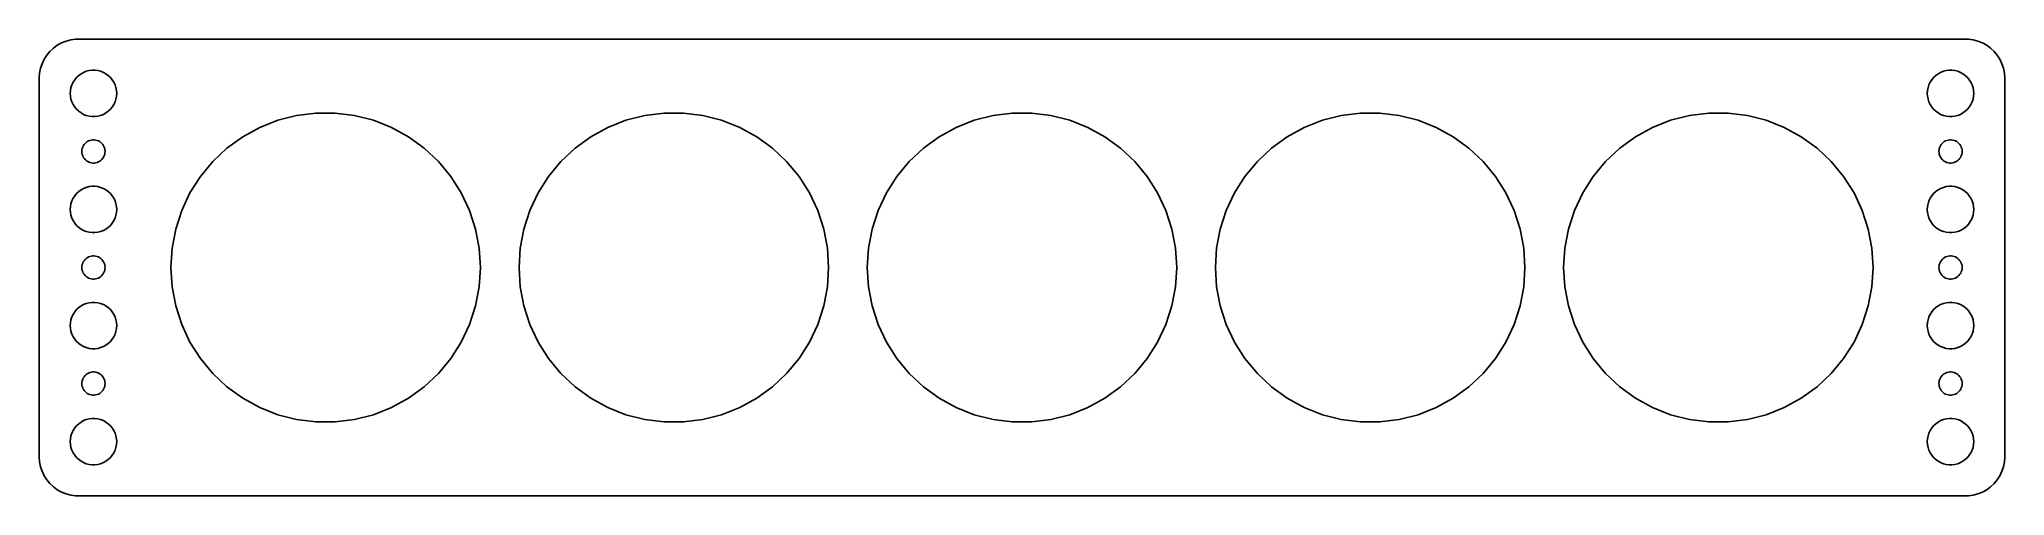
# Model space of a CAD drawing. Header units: metres. Extents: x -127 to 127, y -29 to 29.
import ezdxf

# ---------------------------------------------------------------- set-up
doc = ezdxf.new("R2010")
doc.units = ezdxf.units.M

msp = doc.modelspace()

# ---------------------------------------------------------------- linework, layer by layer
for p, q in [((-125.187, 28.3526), (-125.645, 27.9227)), ((-124.679, 28.7216), (-125.187, 28.3526)), ((-124.129, 29.0241), (-124.679, 28.7216)), ((-123.545, 29.2553), (-124.129, 29.0241)), ((-122.937, 29.4114), (-123.545, 29.2553)), ((-122.314, 29.4901), (-122.937, 29.4114)), ((122.314, 29.4901), (-122.314, 29.4901)), ((122.937, 29.4114), (122.314, 29.4901)), ((123.545, 29.2553), (122.937, 29.4114)), ((124.129, 29.0241), (123.545, 29.2553)), ((124.679, 28.7216), (124.129, 29.0241)), ((125.187, 28.3526), (124.679, 28.7216)), ((125.645, 27.9227), (125.187, 28.3526)), ((-126.843, 25.7434), (-126.961, 25.1267)), ((-126.649, 26.3406), (-126.843, 25.7434)), ((-126.382, 26.9088), (-126.649, 26.3406)), ((-126.045, 27.4389), (-126.382, 26.9088)), ((-125.645, 27.9227), (-126.045, 27.4389)), ((-120.927, 25.3532), (-120.562, 25.4469)), ((-120.562, 25.4469), (-120.188, 25.4941)), ((-120.188, 25.4941), (-119.812, 25.4941)), ((-119.812, 25.4941), (-119.438, 25.4469)), ((-119.438, 25.4469), (-119.073, 25.3532)), ((119.073, 25.3532), (119.438, 25.4469)), ((119.438, 25.4469), (119.812, 25.4941)), ((119.812, 25.4941), (120.188, 25.4941)), ((120.188, 25.4941), (120.562, 25.4469)), ((120.562, 25.4469), (120.927, 25.3532)), ((126.045, 27.4389), (125.645, 27.9227)), ((126.382, 26.9088), (126.045, 27.4389)), ((126.649, 26.3406), (126.382, 26.9088)), ((126.843, 25.7434), (126.649, 26.3406)), ((126.961, 25.1267), (126.843, 25.7434)), ((-126.961, 25.1267), (-127, 24.5)), ((-127, 24.5), (-127, -24.5)), ((-123, 22.5), (-122.976, 22.876)), ((-122.976, 22.876), (-122.906, 23.2461)), ((-122.906, 23.2461), (-122.789, 23.6044)), ((-122.789, 23.6044), (-122.629, 23.9453)), ((-122.629, 23.9453), (-122.427, 24.2634)), ((-122.427, 24.2634), (-122.187, 24.5536)), ((-122.187, 24.5536), (-121.912, 24.8115)), ((-121.912, 24.8115), (-121.607, 25.033)), ((-121.607, 25.033), (-121.277, 25.2145)), ((-121.277, 25.2145), (-120.927, 25.3532)), ((-119.073, 25.3532), (-118.723, 25.2145)), ((-118.723, 25.2145), (-118.393, 25.033)), ((-118.393, 25.033), (-118.088, 24.8115)), ((-118.088, 24.8115), (-117.813, 24.5536)), ((-117.813, 24.5536), (-117.573, 24.2634)), ((-117.573, 24.2634), (-117.371, 23.9453)), ((-117.371, 23.9453), (-117.211, 23.6044)), ((-117.211, 23.6044), (-117.094, 23.2461)), ((-117.094, 23.2461), (-117.024, 22.876)), ((-117.024, 22.876), (-117, 22.5)), ((117, 22.5), (117.024, 22.876)), ((117.024, 22.876), (117.094, 23.2461)), ((117.094, 23.2461), (117.211, 23.6044)), ((117.211, 23.6044), (117.371, 23.9453)), ((117.371, 23.9453), (117.573, 24.2634)), ((117.573, 24.2634), (117.813, 24.5536)), ((117.813, 24.5536), (118.088, 24.8115)), ((118.088, 24.8115), (118.393, 25.033)), ((118.393, 25.033), (118.723, 25.2145)), ((118.723, 25.2145), (119.073, 25.3532)), ((120.927, 25.3532), (121.277, 25.2145)), ((121.277, 25.2145), (121.607, 25.033)), ((121.607, 25.033), (121.912, 24.8115)), ((121.912, 24.8115), (122.187, 24.5536)), ((122.187, 24.5536), (122.427, 24.2634)), ((122.427, 24.2634), (122.629, 23.9453)), ((122.629, 23.9453), (122.789, 23.6044)), ((122.789, 23.6044), (122.906, 23.2461)), ((122.906, 23.2461), (122.976, 22.876)), ((122.976, 22.876), (123, 22.5)), ((127, 24.5), (126.961, 25.1267)), ((127, -24.5), (127, 24.5)), ((-122.976, 22.124), (-123, 22.5)), ((-122.906, 21.7539), (-122.976, 22.124)), ((-122.789, 21.3956), (-122.906, 21.7539)), ((-122.629, 21.0547), (-122.789, 21.3956)), ((-122.427, 20.7366), (-122.629, 21.0547)), ((-122.187, 20.4464), (-122.427, 20.7366)), ((-121.912, 20.1884), (-122.187, 20.4464)), ((-117.813, 20.4464), (-118.088, 20.1884)), ((-117.573, 20.7366), (-117.813, 20.4464)), ((-117.371, 21.0547), (-117.573, 20.7366)), ((-117.211, 21.3956), (-117.371, 21.0547)), ((-117.094, 21.7539), (-117.211, 21.3956)), ((-117.024, 22.124), (-117.094, 21.7539)), ((-117, 22.5), (-117.024, 22.124)), ((117.024, 22.124), (117, 22.5)), ((117.094, 21.7539), (117.024, 22.124)), ((117.211, 21.3956), (117.094, 21.7539)), ((117.371, 21.0547), (117.211, 21.3956)), ((117.573, 20.7366), (117.371, 21.0547)), ((117.813, 20.4464), (117.573, 20.7366)), ((118.088, 20.1884), (117.813, 20.4464)), ((122.187, 20.4464), (121.912, 20.1884)), ((122.427, 20.7366), (122.187, 20.4464)), ((122.629, 21.0547), (122.427, 20.7366)), ((122.789, 21.3956), (122.629, 21.0547)), ((122.906, 21.7539), (122.789, 21.3956)), ((122.976, 22.124), (122.906, 21.7539)), ((123, 22.5), (122.976, 22.124)), ((-121.607, 19.967), (-121.912, 20.1884)), ((-121.277, 19.7855), (-121.607, 19.967)), ((-120.927, 19.6468), (-121.277, 19.7855)), ((-120.562, 19.5531), (-120.927, 19.6468)), ((-120.188, 19.5059), (-120.562, 19.5531)), ((-119.812, 19.5059), (-120.188, 19.5059)), ((-119.438, 19.5531), (-119.812, 19.5059)), ((-119.073, 19.6468), (-119.438, 19.5531)), ((-118.723, 19.7855), (-119.073, 19.6468)), ((-118.393, 19.967), (-118.723, 19.7855)), ((-118.088, 20.1884), (-118.393, 19.967)), ((-100.717, 16.8866), (-98.5156, 18.0965)), ((-98.5156, 18.0965), (-96.1803, 19.0211)), ((-96.1803, 19.0211), (-93.7476, 19.6457)), ((-93.7476, 19.6457), (-91.2558, 19.9605)), ((-91.2558, 19.9605), (-88.7442, 19.9605)), ((-88.7442, 19.9605), (-86.2524, 19.6457)), ((-86.2524, 19.6457), (-83.8197, 19.0211)), ((-83.8197, 19.0211), (-81.4844, 18.0965)), ((-81.4844, 18.0965), (-79.2835, 16.8866)), ((-55.7165, 16.8866), (-53.5156, 18.0965)), ((-53.5156, 18.0965), (-51.1803, 19.0211)), ((-51.1803, 19.0211), (-48.7476, 19.6457)), ((-48.7476, 19.6457), (-46.2558, 19.9605)), ((-46.2558, 19.9605), (-43.7442, 19.9605)), ((-43.7442, 19.9605), (-41.2524, 19.6457)), ((-41.2524, 19.6457), (-38.8197, 19.0211)), ((-38.8197, 19.0211), (-36.4844, 18.0965)), ((-36.4844, 18.0965), (-34.2835, 16.8866)), ((-10.7165, 16.8866), (-8.51558, 18.0965)), ((-8.51558, 18.0965), (-6.18033, 19.0211)), ((-6.18033, 19.0211), (-3.74762, 19.6457)), ((-3.74762, 19.6457), (-1.2558, 19.9605)), ((-1.2558, 19.9605), (1.2558, 19.9605)), ((1.2558, 19.9605), (3.74762, 19.6457)), ((3.74762, 19.6457), (6.18033, 19.0211)), ((6.18033, 19.0211), (8.51558, 18.0965)), ((8.51558, 18.0965), (10.7165, 16.8866)), ((34.2835, 16.8866), (36.4844, 18.0965)), ((36.4844, 18.0965), (38.8197, 19.0211)), ((38.8197, 19.0211), (41.2524, 19.6457)), ((41.2524, 19.6457), (43.7442, 19.9605)), ((43.7442, 19.9605), (46.2558, 19.9605)), ((46.2558, 19.9605), (48.7476, 19.6457)), ((48.7476, 19.6457), (51.1803, 19.0211)), ((51.1803, 19.0211), (53.5156, 18.0965)), ((53.5156, 18.0965), (55.7165, 16.8866)), ((79.2835, 16.8866), (81.4844, 18.0965)), ((81.4844, 18.0965), (83.8197, 19.0211)), ((83.8197, 19.0211), (86.2524, 19.6457)), ((86.2524, 19.6457), (88.7442, 19.9605)), ((88.7442, 19.9605), (91.2558, 19.9605)), ((91.2558, 19.9605), (93.7476, 19.6457)), ((93.7476, 19.6457), (96.1803, 19.0211)), ((96.1803, 19.0211), (98.5156, 18.0965)), ((98.5156, 18.0965), (100.717, 16.8866)), ((118.393, 19.967), (118.088, 20.1884)), ((118.723, 19.7855), (118.393, 19.967)), ((119.073, 19.6468), (118.723, 19.7855)), ((119.438, 19.5531), (119.073, 19.6468)), ((119.812, 19.5059), (119.438, 19.5531)), ((120.188, 19.5059), (119.812, 19.5059)), ((120.562, 19.5531), (120.188, 19.5059)), ((120.927, 19.6468), (120.562, 19.5531)), ((121.277, 19.7855), (120.927, 19.6468)), ((121.607, 19.967), (121.277, 19.7855)), ((121.912, 20.1884), (121.607, 19.967)), ((-121.488, 15.188), (-121.453, 15.373)), ((-121.453, 15.373), (-121.395, 15.5522)), ((-121.395, 15.5522), (-121.314, 15.7226)), ((-121.314, 15.7226), (-121.214, 15.8817)), ((-121.214, 15.8817), (-121.093, 16.0268)), ((-121.093, 16.0268), (-120.956, 16.1558)), ((-120.956, 16.1558), (-120.804, 16.2665)), ((-120.804, 16.2665), (-120.639, 16.3572)), ((-120.639, 16.3572), (-120.464, 16.4266)), ((-120.464, 16.4266), (-120.281, 16.4734)), ((-120.281, 16.4734), (-120.094, 16.497)), ((-120.094, 16.497), (-119.906, 16.497)), ((-119.906, 16.497), (-119.719, 16.4734)), ((-119.719, 16.4734), (-119.536, 16.4266)), ((-119.536, 16.4266), (-119.361, 16.3572)), ((-119.361, 16.3572), (-119.196, 16.2665)), ((-119.196, 16.2665), (-119.044, 16.1558)), ((-119.044, 16.1558), (-118.907, 16.0268)), ((-118.907, 16.0268), (-118.786, 15.8817)), ((-118.786, 15.8817), (-118.686, 15.7226)), ((-118.686, 15.7226), (-118.605, 15.5522)), ((-118.605, 15.5522), (-118.547, 15.373)), ((-118.547, 15.373), (-118.512, 15.188)), ((-104.579, 13.6909), (-102.748, 15.4103)), ((-102.748, 15.4103), (-100.717, 16.8866)), ((-79.2835, 16.8866), (-77.2515, 15.4103)), ((-77.2515, 15.4103), (-75.4206, 13.6909)), ((-59.5794, 13.6909), (-57.7485, 15.4103)), ((-57.7485, 15.4103), (-55.7165, 16.8866)), ((-34.2835, 16.8866), (-32.2515, 15.4103)), ((-32.2515, 15.4103), (-30.4206, 13.6909)), ((-14.5794, 13.6909), (-12.7485, 15.4103)), ((-12.7485, 15.4103), (-10.7165, 16.8866)), ((10.7165, 16.8866), (12.7485, 15.4103)), ((12.7485, 15.4103), (14.5794, 13.6909)), ((30.4206, 13.6909), (32.2515, 15.4103)), ((32.2515, 15.4103), (34.2835, 16.8866)), ((55.7165, 16.8866), (57.7485, 15.4103)), ((57.7485, 15.4103), (59.5794, 13.6909)), ((75.4206, 13.6909), (77.2515, 15.4103)), ((77.2515, 15.4103), (79.2835, 16.8866)), ((100.717, 16.8866), (102.748, 15.4103)), ((102.748, 15.4103), (104.579, 13.6909)), ((118.512, 15.188), (118.547, 15.373)), ((118.547, 15.373), (118.605, 15.5522)), ((118.605, 15.5522), (118.686, 15.7226)), ((118.686, 15.7226), (118.786, 15.8817)), ((118.786, 15.8817), (118.907, 16.0268)), ((118.907, 16.0268), (119.044, 16.1558)), ((119.044, 16.1558), (119.196, 16.2665)), ((119.196, 16.2665), (119.361, 16.3572)), ((119.361, 16.3572), (119.536, 16.4266)), ((119.536, 16.4266), (119.719, 16.4734)), ((119.719, 16.4734), (119.906, 16.497)), ((119.906, 16.497), (120.094, 16.497)), ((120.094, 16.497), (120.281, 16.4734)), ((120.281, 16.4734), (120.464, 16.4266)), ((120.464, 16.4266), (120.639, 16.3572)), ((120.639, 16.3572), (120.804, 16.2665)), ((120.804, 16.2665), (120.956, 16.1558)), ((120.956, 16.1558), (121.093, 16.0268)), ((121.093, 16.0268), (121.214, 15.8817)), ((121.214, 15.8817), (121.314, 15.7226)), ((121.314, 15.7226), (121.395, 15.5522)), ((121.395, 15.5522), (121.453, 15.373)), ((121.453, 15.373), (121.488, 15.188)), ((-121.5, 15), (-121.488, 15.188)), ((-121.488, 14.812), (-121.5, 15)), ((-121.453, 14.627), (-121.488, 14.812)), ((-121.395, 14.4478), (-121.453, 14.627)), ((-121.314, 14.2774), (-121.395, 14.4478)), ((-121.214, 14.1183), (-121.314, 14.2774)), ((-121.093, 13.9732), (-121.214, 14.1183)), ((-120.956, 13.8442), (-121.093, 13.9732)), ((-120.804, 13.7335), (-120.956, 13.8442)), ((-120.639, 13.6427), (-120.804, 13.7335)), ((-120.464, 13.5734), (-120.639, 13.6427)), ((-120.281, 13.5266), (-120.464, 13.5734)), ((-120.094, 13.5029), (-120.281, 13.5266)), ((-119.906, 13.5029), (-120.094, 13.5029)), ((-119.719, 13.5266), (-119.906, 13.5029)), ((-119.536, 13.5734), (-119.719, 13.5266)), ((-119.361, 13.6427), (-119.536, 13.5734)), ((-119.196, 13.7335), (-119.361, 13.6427)), ((-119.044, 13.8442), (-119.196, 13.7335)), ((-118.907, 13.9732), (-119.044, 13.8442)), ((-118.786, 14.1183), (-118.907, 13.9732)), ((-118.686, 14.2774), (-118.786, 14.1183)), ((-118.605, 14.4478), (-118.686, 14.2774)), ((-118.547, 14.627), (-118.605, 14.4478)), ((-118.512, 14.812), (-118.547, 14.627)), ((-118.512, 15.188), (-118.5, 15)), ((-118.5, 15), (-118.512, 14.812)), ((-106.18, 11.7557), (-104.579, 13.6909)), ((-75.4206, 13.6909), (-73.8197, 11.7557)), ((-61.1803, 11.7557), (-59.5794, 13.6909)), ((-30.4206, 13.6909), (-28.8197, 11.7557)), ((-16.1803, 11.7557), (-14.5794, 13.6909)), ((14.5794, 13.6909), (16.1803, 11.7557)), ((28.8197, 11.7557), (30.4206, 13.6909)), ((59.5794, 13.6909), (61.1803, 11.7557)), ((73.8197, 11.7557), (75.4206, 13.6909)), ((104.579, 13.6909), (106.18, 11.7557)), ((118.5, 15), (118.512, 15.188)), ((118.512, 14.812), (118.5, 15)), ((118.547, 14.627), (118.512, 14.812)), ((118.605, 14.4478), (118.547, 14.627)), ((118.686, 14.2774), (118.605, 14.4478)), ((118.786, 14.1183), (118.686, 14.2774)), ((118.907, 13.9732), (118.786, 14.1183)), ((119.044, 13.8442), (118.907, 13.9732)), ((119.196, 13.7335), (119.044, 13.8442)), ((119.361, 13.6427), (119.196, 13.7335)), ((119.536, 13.5734), (119.361, 13.6427)), ((119.719, 13.5266), (119.536, 13.5734)), ((119.906, 13.5029), (119.719, 13.5266)), ((120.094, 13.5029), (119.906, 13.5029)), ((120.281, 13.5266), (120.094, 13.5029)), ((120.464, 13.5734), (120.281, 13.5266)), ((120.639, 13.6427), (120.464, 13.5734)), ((120.804, 13.7335), (120.639, 13.6427)), ((120.956, 13.8442), (120.804, 13.7335)), ((121.093, 13.9732), (120.956, 13.8442)), ((121.214, 14.1183), (121.093, 13.9732)), ((121.314, 14.2774), (121.214, 14.1183)), ((121.395, 14.4478), (121.314, 14.2774)), ((121.453, 14.627), (121.395, 14.4478)), ((121.488, 14.812), (121.453, 14.627)), ((121.488, 15.188), (121.5, 15)), ((121.5, 15), (121.488, 14.812)), ((-121.607, 10.033), (-121.277, 10.2145)), ((-121.277, 10.2145), (-120.927, 10.3532)), ((-120.927, 10.3532), (-120.562, 10.4469)), ((-120.562, 10.4469), (-120.188, 10.4941)), ((-120.188, 10.4941), (-119.812, 10.4941)), ((-119.812, 10.4941), (-119.438, 10.4469)), ((-119.438, 10.4469), (-119.073, 10.3532)), ((-119.073, 10.3532), (-118.723, 10.2145)), ((-118.723, 10.2145), (-118.393, 10.033)), ((-107.526, 9.63507), (-106.18, 11.7557)), ((-73.8197, 11.7557), (-72.4739, 9.63507)), ((-62.5261, 9.63507), (-61.1803, 11.7557)), ((-28.8197, 11.7557), (-27.4739, 9.63507)), ((-17.5261, 9.63507), (-16.1803, 11.7557)), ((16.1803, 11.7557), (17.5261, 9.63507)), ((27.4739, 9.63507), (28.8197, 11.7557)), ((61.1803, 11.7557), (62.5261, 9.63507)), ((72.4739, 9.63507), (73.8197, 11.7557)), ((106.18, 11.7557), (107.526, 9.63507)), ((118.393, 10.033), (118.723, 10.2145)), ((118.723, 10.2145), (119.073, 10.3532)), ((119.073, 10.3532), (119.438, 10.4469)), ((119.438, 10.4469), (119.812, 10.4941)), ((119.812, 10.4941), (120.188, 10.4941)), ((120.188, 10.4941), (120.562, 10.4469)), ((120.562, 10.4469), (120.927, 10.3532)), ((120.927, 10.3532), (121.277, 10.2145)), ((121.277, 10.2145), (121.607, 10.033)), ((-123, 7.5), (-122.976, 7.87599)), ((-122.976, 7.87599), (-122.906, 8.24606)), ((-122.906, 8.24606), (-122.789, 8.60437)), ((-122.789, 8.60437), (-122.629, 8.94525)), ((-122.629, 8.94525), (-122.427, 9.26335)), ((-122.427, 9.26335), (-122.187, 9.55363)), ((-122.187, 9.55363), (-121.912, 9.81154)), ((-121.912, 9.81154), (-121.607, 10.033)), ((-118.393, 10.033), (-118.088, 9.81154)), ((-118.088, 9.81154), (-117.813, 9.55363)), ((-117.813, 9.55363), (-117.573, 9.26335)), ((-117.573, 9.26335), (-117.371, 8.94525)), ((-117.371, 8.94525), (-117.211, 8.60437)), ((-117.211, 8.60437), (-117.094, 8.24606)), ((-117.094, 8.24606), (-117.024, 7.87599)), ((-117.024, 7.87599), (-117, 7.5)), ((-108.596, 7.36249), (-107.526, 9.63507)), ((-72.4739, 9.63507), (-71.4045, 7.36249)), ((-63.5955, 7.36249), (-62.5261, 9.63507)), ((-27.4739, 9.63507), (-26.4045, 7.36249)), ((-18.5955, 7.36249), (-17.5261, 9.63507)), ((17.5261, 9.63507), (18.5955, 7.36249)), ((26.4045, 7.36249), (27.4739, 9.63507)), ((62.5261, 9.63507), (63.5955, 7.36249)), ((71.4045, 7.36249), (72.4739, 9.63507)), ((107.526, 9.63507), (108.596, 7.36249)), ((117, 7.5), (117.024, 7.87599)), ((117.024, 7.87599), (117.094, 8.24606)), ((117.094, 8.24606), (117.211, 8.60437)), ((117.211, 8.60437), (117.371, 8.94525)), ((117.371, 8.94525), (117.573, 9.26335)), ((117.573, 9.26335), (117.813, 9.55363)), ((117.813, 9.55363), (118.088, 9.81154)), ((118.088, 9.81154), (118.393, 10.033)), ((121.607, 10.033), (121.912, 9.81154)), ((121.912, 9.81154), (122.187, 9.55363)), ((122.187, 9.55363), (122.427, 9.26335)), ((122.427, 9.26335), (122.629, 8.94525)), ((122.629, 8.94525), (122.789, 8.60437)), ((122.789, 8.60437), (122.906, 8.24606)), ((122.906, 8.24606), (122.976, 7.87599)), ((122.976, 7.87599), (123, 7.5)), ((-122.976, 7.12399), (-123, 7.5)), ((-122.906, 6.75392), (-122.976, 7.12399)), ((-122.789, 6.39561), (-122.906, 6.75392)), ((-122.629, 6.05473), (-122.789, 6.39561)), ((-122.427, 5.73663), (-122.629, 6.05473)), ((-122.187, 5.44635), (-122.427, 5.73663)), ((-121.912, 5.18845), (-122.187, 5.44635)), ((-121.607, 4.96701), (-121.912, 5.18845)), ((-118.088, 5.18845), (-118.393, 4.96701)), ((-117.813, 5.44635), (-118.088, 5.18845)), ((-117.573, 5.73663), (-117.813, 5.44635)), ((-117.371, 6.05473), (-117.573, 5.73663)), ((-117.211, 6.39561), (-117.371, 6.05473)), ((-117.094, 6.75392), (-117.211, 6.39561)), ((-117.024, 7.12399), (-117.094, 6.75392)), ((-117, 7.5), (-117.024, 7.12399)), ((-109.372, 4.97379), (-108.596, 7.36249)), ((-71.4045, 7.36249), (-70.6283, 4.97379)), ((-64.3717, 4.97379), (-63.5955, 7.36249)), ((-26.4045, 7.36249), (-25.6283, 4.97379)), ((-19.3717, 4.97379), (-18.5955, 7.36249)), ((18.5955, 7.36249), (19.3717, 4.97379)), ((25.6283, 4.97379), (26.4045, 7.36249)), ((63.5955, 7.36249), (64.3717, 4.97379)), ((70.6283, 4.97379), (71.4045, 7.36249)), ((108.596, 7.36249), (109.372, 4.97379)), ((117.024, 7.12399), (117, 7.5)), ((117.094, 6.75392), (117.024, 7.12399)), ((117.211, 6.39561), (117.094, 6.75392)), ((117.371, 6.05473), (117.211, 6.39561)), ((117.573, 5.73663), (117.371, 6.05473)), ((117.813, 5.44635), (117.573, 5.73663)), ((118.088, 5.18845), (117.813, 5.44635)), ((118.393, 4.96701), (118.088, 5.18845)), ((121.912, 5.18845), (121.607, 4.96701)), ((122.187, 5.44635), (121.912, 5.18845)), ((122.427, 5.73663), (122.187, 5.44635)), ((122.629, 6.05473), (122.427, 5.73663)), ((122.789, 6.39561), (122.629, 6.05473)), ((122.906, 6.75392), (122.789, 6.39561)), ((122.976, 7.12399), (122.906, 6.75392)), ((123, 7.5), (122.976, 7.12399)), ((-121.277, 4.78551), (-121.607, 4.96701)), ((-120.927, 4.64682), (-121.277, 4.78551)), ((-120.562, 4.55313), (-120.927, 4.64682)), ((-120.188, 4.50591), (-120.562, 4.55313)), ((-119.812, 4.50591), (-120.188, 4.50591)), ((-119.438, 4.55313), (-119.812, 4.50591)), ((-119.073, 4.64682), (-119.438, 4.55313)), ((-118.723, 4.78551), (-119.073, 4.64682)), ((-118.393, 4.96701), (-118.723, 4.78551)), ((-109.842, 2.50665), (-109.372, 4.97379)), ((-70.6283, 4.97379), (-70.1577, 2.50665)), ((-64.8423, 2.50665), (-64.3717, 4.97379)), ((-25.6283, 4.97379), (-25.1577, 2.50665)), ((-19.8423, 2.50665), (-19.3717, 4.97379)), ((19.3717, 4.97379), (19.8423, 2.50665)), ((25.1577, 2.50665), (25.6283, 4.97379)), ((64.3717, 4.97379), (64.8423, 2.50665)), ((70.1577, 2.50665), (70.6283, 4.97379)), ((109.372, 4.97379), (109.842, 2.50665)), ((118.723, 4.78551), (118.393, 4.96701)), ((119.073, 4.64682), (118.723, 4.78551)), ((119.438, 4.55313), (119.073, 4.64682)), ((119.812, 4.50591), (119.438, 4.55313)), ((120.188, 4.50591), (119.812, 4.50591)), ((120.562, 4.55313), (120.188, 4.50591)), ((120.927, 4.64682), (120.562, 4.55313)), ((121.277, 4.78551), (120.927, 4.64682)), ((121.607, 4.96701), (121.277, 4.78551)), ((-121.5, 0), (-121.488, 0.18799)), ((-121.488, -0.18799), (-121.5, 0)), ((-121.488, 0.18799), (-121.453, 0.37303)), ((-121.453, 0.37303), (-121.395, 0.55219)), ((-121.395, 0.55219), (-121.314, 0.72263)), ((-121.314, 0.72263), (-121.214, 0.88167)), ((-121.214, 0.88167), (-121.093, 1.02681)), ((-121.093, 1.02681), (-120.956, 1.15576)), ((-120.956, 1.15576), (-120.804, 1.26648)), ((-120.804, 1.26648), (-120.639, 1.35724)), ((-120.639, 1.35724), (-120.464, 1.42657)), ((-120.464, 1.42657), (-120.281, 1.47342)), ((-120.281, 1.47342), (-120.094, 1.49704)), ((-120.094, 1.49704), (-119.906, 1.49704)), ((-119.906, 1.49704), (-119.719, 1.47342)), ((-119.719, 1.47342), (-119.536, 1.42657)), ((-119.536, 1.42657), (-119.361, 1.35724)), ((-119.361, 1.35724), (-119.196, 1.26648)), ((-119.196, 1.26648), (-119.044, 1.15576)), ((-119.044, 1.15576), (-118.907, 1.02681)), ((-118.907, 1.02681), (-118.786, 0.88167)), ((-118.786, 0.88167), (-118.686, 0.72263)), ((-118.686, 0.72263), (-118.605, 0.55219)), ((-118.605, 0.55219), (-118.547, 0.37303)), ((-118.547, 0.37303), (-118.512, 0.18799)), ((-118.512, 0.18799), (-118.5, 0)), ((-118.5, 0), (-118.512, -0.18799)), ((-110, 0), (-109.842, 2.50665)), ((-109.842, -2.50665), (-110, 0)), ((-70.1577, 2.50665), (-70, 0)), ((-70, 0), (-70.1577, -2.50665)), ((-65, 0), (-64.8423, 2.50665)), ((-64.8423, -2.50665), (-65, 0)), ((-25.1577, 2.50665), (-25, 0)), ((-25, 0), (-25.1577, -2.50665)), ((-20, 0), (-19.8423, 2.50665)), ((-19.8423, -2.50665), (-20, 0)), ((19.8423, 2.50665), (20, 0)), ((20, 0), (19.8423, -2.50665)), ((25, 0), (25.1577, 2.50665)), ((25.1577, -2.50665), (25, 0)), ((64.8423, 2.50665), (65, 0)), ((65, 0), (64.8423, -2.50665)), ((70, 0), (70.1577, 2.50665)), ((70.1577, -2.50665), (70, 0)), ((109.842, 2.50665), (110, 0)), ((110, 0), (109.842, -2.50665)), ((118.5, 0), (118.512, 0.18799)), ((118.512, -0.18799), (118.5, 0)), ((118.512, 0.18799), (118.547, 0.37303)), ((118.547, 0.37303), (118.605, 0.55219)), ((118.605, 0.55219), (118.686, 0.72263)), ((118.686, 0.72263), (118.786, 0.88167)), ((118.786, 0.88167), (118.907, 1.02681)), ((118.907, 1.02681), (119.044, 1.15576)), ((119.044, 1.15576), (119.196, 1.26648)), ((119.196, 1.26648), (119.361, 1.35724)), ((119.361, 1.35724), (119.536, 1.42657)), ((119.536, 1.42657), (119.719, 1.47342)), ((119.719, 1.47342), (119.906, 1.49704)), ((119.906, 1.49704), (120.094, 1.49704)), ((120.094, 1.49704), (120.281, 1.47342)), ((120.281, 1.47342), (120.464, 1.42657)), ((120.464, 1.42657), (120.639, 1.35724)), ((120.639, 1.35724), (120.804, 1.26648)), ((120.804, 1.26648), (120.956, 1.15576)), ((120.956, 1.15576), (121.093, 1.02681)), ((121.093, 1.02681), (121.214, 0.88167)), ((121.214, 0.88167), (121.314, 0.72263)), ((121.314, 0.72263), (121.395, 0.55219)), ((121.395, 0.55219), (121.453, 0.37303)), ((121.453, 0.37303), (121.488, 0.18799)), ((121.488, 0.18799), (121.5, 0)), ((121.5, 0), (121.488, -0.18799)), ((-121.453, -0.37303), (-121.488, -0.18799)), ((-121.395, -0.55219), (-121.453, -0.37303)), ((-121.314, -0.72263), (-121.395, -0.55219)), ((-121.214, -0.88167), (-121.314, -0.72263)), ((-121.093, -1.02681), (-121.214, -0.88167)), ((-120.956, -1.15576), (-121.093, -1.02681)), ((-120.804, -1.26648), (-120.956, -1.15576)), ((-120.639, -1.35724), (-120.804, -1.26648)), ((-120.464, -1.42657), (-120.639, -1.35724)), ((-120.281, -1.47342), (-120.464, -1.42657)), ((-120.094, -1.49704), (-120.281, -1.47342)), ((-119.906, -1.49704), (-120.094, -1.49704)), ((-119.719, -1.47342), (-119.906, -1.49704)), ((-119.536, -1.42657), (-119.719, -1.47342)), ((-119.361, -1.35724), (-119.536, -1.42657)), ((-119.196, -1.26648), (-119.361, -1.35724)), ((-119.044, -1.15576), (-119.196, -1.26648)), ((-118.907, -1.02681), (-119.044, -1.15576)), ((-118.786, -0.88167), (-118.907, -1.02681)), ((-118.686, -0.72263), (-118.786, -0.88167)), ((-118.605, -0.55219), (-118.686, -0.72263)), ((-118.547, -0.37303), (-118.605, -0.55219)), ((-118.512, -0.18799), (-118.547, -0.37303)), ((-109.372, -4.97379), (-109.842, -2.50665)), ((-70.1577, -2.50665), (-70.6283, -4.97379)), ((-64.3717, -4.97379), (-64.8423, -2.50665)), ((-25.1577, -2.50665), (-25.6283, -4.97379)), ((-19.3717, -4.97379), (-19.8423, -2.50665)), ((19.8423, -2.50665), (19.3717, -4.97379)), ((25.6283, -4.97379), (25.1577, -2.50665)), ((64.8423, -2.50665), (64.3717, -4.97379)), ((70.6283, -4.97379), (70.1577, -2.50665)), ((109.842, -2.50665), (109.372, -4.97379)), ((118.547, -0.37303), (118.512, -0.18799)), ((118.605, -0.55219), (118.547, -0.37303)), ((118.686, -0.72263), (118.605, -0.55219)), ((118.786, -0.88167), (118.686, -0.72263)), ((118.907, -1.02681), (118.786, -0.88167)), ((119.044, -1.15576), (118.907, -1.02681)), ((119.196, -1.26648), (119.044, -1.15576)), ((119.361, -1.35724), (119.196, -1.26648)), ((119.536, -1.42657), (119.361, -1.35724)), ((119.719, -1.47342), (119.536, -1.42657)), ((119.906, -1.49704), (119.719, -1.47342)), ((120.094, -1.49704), (119.906, -1.49704)), ((120.281, -1.47342), (120.094, -1.49704)), ((120.464, -1.42657), (120.281, -1.47342)), ((120.639, -1.35724), (120.464, -1.42657)), ((120.804, -1.26648), (120.639, -1.35724)), ((120.956, -1.15576), (120.804, -1.26648)), ((121.093, -1.02681), (120.956, -1.15576)), ((121.214, -0.88167), (121.093, -1.02681)), ((121.314, -0.72263), (121.214, -0.88167)), ((121.395, -0.55219), (121.314, -0.72263)), ((121.453, -0.37303), (121.395, -0.55219)), ((121.488, -0.18799), (121.453, -0.37303)), ((-121.912, -5.18845), (-121.607, -4.96701)), ((-121.607, -4.96701), (-121.277, -4.78551)), ((-121.277, -4.78551), (-120.927, -4.64682)), ((-120.927, -4.64682), (-120.562, -4.55313)), ((-120.562, -4.55313), (-120.188, -4.50591)), ((-120.188, -4.50591), (-119.812, -4.50591)), ((-119.812, -4.50591), (-119.438, -4.55313)), ((-119.438, -4.55313), (-119.073, -4.64682)), ((-119.073, -4.64682), (-118.723, -4.78551)), ((-118.723, -4.78551), (-118.393, -4.96701)), ((-118.393, -4.96701), (-118.088, -5.18845)), ((-108.596, -7.36249), (-109.372, -4.97379)), ((-70.6283, -4.97379), (-71.4045, -7.36249)), ((-63.5955, -7.36249), (-64.3717, -4.97379)), ((-25.6283, -4.97379), (-26.4045, -7.36249)), ((-18.5955, -7.36249), (-19.3717, -4.97379)), ((19.3717, -4.97379), (18.5955, -7.36249)), ((26.4045, -7.36249), (25.6283, -4.97379)), ((64.3717, -4.97379), (63.5955, -7.36249)), ((71.4045, -7.36249), (70.6283, -4.97379)), ((109.372, -4.97379), (108.596, -7.36249)), ((118.088, -5.18845), (118.393, -4.96701)), ((118.393, -4.96701), (118.723, -4.78551)), ((118.723, -4.78551), (119.073, -4.64682)), ((119.073, -4.64682), (119.438, -4.55313)), ((119.438, -4.55313), (119.812, -4.50591)), ((119.812, -4.50591), (120.188, -4.50591)), ((120.188, -4.50591), (120.562, -4.55313)), ((120.562, -4.55313), (120.927, -4.64682)), ((120.927, -4.64682), (121.277, -4.78551)), ((121.277, -4.78551), (121.607, -4.96701)), ((121.607, -4.96701), (121.912, -5.18845)), ((-123, -7.5), (-122.976, -7.12399)), ((-122.976, -7.87599), (-123, -7.5)), ((-122.976, -7.12399), (-122.906, -6.75392)), ((-122.906, -6.75392), (-122.789, -6.39561)), ((-122.789, -6.39561), (-122.629, -6.05473)), ((-122.629, -6.05473), (-122.427, -5.73663)), ((-122.427, -5.73663), (-122.187, -5.44635)), ((-122.187, -5.44635), (-121.912, -5.18845)), ((-118.088, -5.18845), (-117.813, -5.44635)), ((-117.813, -5.44635), (-117.573, -5.73663)), ((-117.573, -5.73663), (-117.371, -6.05473)), ((-117.371, -6.05473), (-117.211, -6.39561)), ((-117.211, -6.39561), (-117.094, -6.75392)), ((-117.094, -6.75392), (-117.024, -7.12399)), ((-117.024, -7.12399), (-117, -7.5)), ((-117, -7.5), (-117.024, -7.87599)), ((-107.526, -9.63507), (-108.596, -7.36249)), ((-71.4045, -7.36249), (-72.4739, -9.63507)), ((-62.5261, -9.63507), (-63.5955, -7.36249)), ((-26.4045, -7.36249), (-27.4739, -9.63507)), ((-17.5261, -9.63507), (-18.5955, -7.36249)), ((18.5955, -7.36249), (17.5261, -9.63507)), ((27.4739, -9.63507), (26.4045, -7.36249)), ((63.5955, -7.36249), (62.5261, -9.63507)), ((72.4739, -9.63507), (71.4045, -7.36249)), ((108.596, -7.36249), (107.526, -9.63507)), ((117, -7.5), (117.024, -7.12399)), ((117.024, -7.87599), (117, -7.5)), ((117.024, -7.12399), (117.094, -6.75392)), ((117.094, -6.75392), (117.211, -6.39561)), ((117.211, -6.39561), (117.371, -6.05473)), ((117.371, -6.05473), (117.573, -5.73663)), ((117.573, -5.73663), (117.813, -5.44635)), ((117.813, -5.44635), (118.088, -5.18845)), ((121.912, -5.18845), (122.187, -5.44635)), ((122.187, -5.44635), (122.427, -5.73663)), ((122.427, -5.73663), (122.629, -6.05473)), ((122.629, -6.05473), (122.789, -6.39561)), ((122.789, -6.39561), (122.906, -6.75392)), ((122.906, -6.75392), (122.976, -7.12399)), ((122.976, -7.12399), (123, -7.5)), ((123, -7.5), (122.976, -7.87599)), ((-122.906, -8.24606), (-122.976, -7.87599)), ((-122.789, -8.60437), (-122.906, -8.24606)), ((-122.629, -8.94525), (-122.789, -8.60437)), ((-122.427, -9.26335), (-122.629, -8.94525)), ((-122.187, -9.55363), (-122.427, -9.26335)), ((-121.912, -9.81154), (-122.187, -9.55363)), ((-121.607, -10.033), (-121.912, -9.81154)), ((-121.277, -10.2145), (-121.607, -10.033)), ((-118.393, -10.033), (-118.723, -10.2145)), ((-118.088, -9.81154), (-118.393, -10.033)), ((-117.813, -9.55363), (-118.088, -9.81154)), ((-117.573, -9.26335), (-117.813, -9.55363)), ((-117.371, -8.94525), (-117.573, -9.26335)), ((-117.211, -8.60437), (-117.371, -8.94525)), ((-117.094, -8.24606), (-117.211, -8.60437)), ((-117.024, -7.87599), (-117.094, -8.24606)), ((-106.18, -11.7557), (-107.526, -9.63507)), ((-72.4739, -9.63507), (-73.8197, -11.7557)), ((-61.1803, -11.7557), (-62.5261, -9.63507)), ((-27.4739, -9.63507), (-28.8197, -11.7557)), ((-16.1803, -11.7557), (-17.5261, -9.63507)), ((17.5261, -9.63507), (16.1803, -11.7557)), ((28.8197, -11.7557), (27.4739, -9.63507)), ((62.5261, -9.63507), (61.1803, -11.7557)), ((73.8197, -11.7557), (72.4739, -9.63507)), ((107.526, -9.63507), (106.18, -11.7557)), ((117.094, -8.24606), (117.024, -7.87599)), ((117.211, -8.60437), (117.094, -8.24606)), ((117.371, -8.94525), (117.211, -8.60437)), ((117.573, -9.26335), (117.371, -8.94525)), ((117.813, -9.55363), (117.573, -9.26335)), ((118.088, -9.81154), (117.813, -9.55363)), ((118.393, -10.033), (118.088, -9.81154)), ((118.723, -10.2145), (118.393, -10.033)), ((121.607, -10.033), (121.277, -10.2145)), ((121.912, -9.81154), (121.607, -10.033)), ((122.187, -9.55363), (121.912, -9.81154)), ((122.427, -9.26335), (122.187, -9.55363)), ((122.629, -8.94525), (122.427, -9.26335)), ((122.789, -8.60437), (122.629, -8.94525)), ((122.906, -8.24606), (122.789, -8.60437)), ((122.976, -7.87599), (122.906, -8.24606)), ((-120.927, -10.3532), (-121.277, -10.2145)), ((-120.562, -10.4469), (-120.927, -10.3532)), ((-120.188, -10.4941), (-120.562, -10.4469)), ((-119.812, -10.4941), (-120.188, -10.4941)), ((-119.438, -10.4469), (-119.812, -10.4941)), ((-119.073, -10.3532), (-119.438, -10.4469)), ((-118.723, -10.2145), (-119.073, -10.3532)), ((-104.579, -13.6909), (-106.18, -11.7557)), ((-73.8197, -11.7557), (-75.4206, -13.6909)), ((-59.5794, -13.6909), (-61.1803, -11.7557)), ((-28.8197, -11.7557), (-30.4206, -13.6909)), ((-14.5794, -13.6909), (-16.1803, -11.7557)), ((16.1803, -11.7557), (14.5794, -13.6909)), ((30.4206, -13.6909), (28.8197, -11.7557)), ((61.1803, -11.7557), (59.5794, -13.6909)), ((75.4206, -13.6909), (73.8197, -11.7557)), ((106.18, -11.7557), (104.579, -13.6909)), ((119.073, -10.3532), (118.723, -10.2145)), ((119.438, -10.4469), (119.073, -10.3532)), ((119.812, -10.4941), (119.438, -10.4469)), ((120.188, -10.4941), (119.812, -10.4941)), ((120.562, -10.4469), (120.188, -10.4941)), ((120.927, -10.3532), (120.562, -10.4469)), ((121.277, -10.2145), (120.927, -10.3532)), ((-121.5, -15), (-121.488, -14.812)), ((-121.488, -15.188), (-121.5, -15)), ((-121.488, -14.812), (-121.453, -14.627)), ((-121.453, -15.373), (-121.488, -15.188)), ((-121.453, -14.627), (-121.395, -14.4478)), ((-121.395, -14.4478), (-121.314, -14.2774)), ((-121.314, -14.2774), (-121.214, -14.1183)), ((-121.214, -14.1183), (-121.093, -13.9732)), ((-121.093, -13.9732), (-120.956, -13.8442)), ((-120.956, -13.8442), (-120.804, -13.7335)), ((-120.804, -13.7335), (-120.639, -13.6427)), ((-120.639, -13.6427), (-120.464, -13.5734)), ((-120.464, -13.5734), (-120.281, -13.5266)), ((-120.281, -13.5266), (-120.094, -13.5029)), ((-120.094, -13.5029), (-119.906, -13.5029)), ((-119.906, -13.5029), (-119.719, -13.5266)), ((-119.719, -13.5266), (-119.536, -13.5734)), ((-119.536, -13.5734), (-119.361, -13.6427)), ((-119.361, -13.6427), (-119.196, -13.7335)), ((-119.196, -13.7335), (-119.044, -13.8442)), ((-119.044, -13.8442), (-118.907, -13.9732)), ((-118.907, -13.9732), (-118.786, -14.1183)), ((-118.786, -14.1183), (-118.686, -14.2774)), ((-118.686, -14.2774), (-118.605, -14.4478)), ((-118.605, -14.4478), (-118.547, -14.627)), ((-118.547, -14.627), (-118.512, -14.812)), ((-118.512, -15.188), (-118.547, -15.373)), ((-118.512, -14.812), (-118.5, -15)), ((-118.5, -15), (-118.512, -15.188)), ((-102.748, -15.4103), (-104.579, -13.6909)), ((-75.4206, -13.6909), (-77.2515, -15.4103)), ((-57.7485, -15.4103), (-59.5794, -13.6909)), ((-30.4206, -13.6909), (-32.2515, -15.4103)), ((-12.7485, -15.4103), (-14.5794, -13.6909)), ((14.5794, -13.6909), (12.7485, -15.4103)), ((32.2515, -15.4103), (30.4206, -13.6909)), ((59.5794, -13.6909), (57.7485, -15.4103)), ((77.2515, -15.4103), (75.4206, -13.6909)), ((104.579, -13.6909), (102.748, -15.4103)), ((118.5, -15), (118.512, -14.812)), ((118.512, -15.188), (118.5, -15)), ((118.512, -14.812), (118.547, -14.627)), ((118.547, -15.373), (118.512, -15.188)), ((118.547, -14.627), (118.605, -14.4478)), ((118.605, -14.4478), (118.686, -14.2774)), ((118.686, -14.2774), (118.786, -14.1183)), ((118.786, -14.1183), (118.907, -13.9732)), ((118.907, -13.9732), (119.044, -13.8442)), ((119.044, -13.8442), (119.196, -13.7335)), ((119.196, -13.7335), (119.361, -13.6427)), ((119.361, -13.6427), (119.536, -13.5734)), ((119.536, -13.5734), (119.719, -13.5266)), ((119.719, -13.5266), (119.906, -13.5029)), ((119.906, -13.5029), (120.094, -13.5029)), ((120.094, -13.5029), (120.281, -13.5266)), ((120.281, -13.5266), (120.464, -13.5734)), ((120.464, -13.5734), (120.639, -13.6427)), ((120.639, -13.6427), (120.804, -13.7335)), ((120.804, -13.7335), (120.956, -13.8442)), ((120.956, -13.8442), (121.093, -13.9732)), ((121.093, -13.9732), (121.214, -14.1183)), ((121.214, -14.1183), (121.314, -14.2774)), ((121.314, -14.2774), (121.395, -14.4478)), ((121.395, -14.4478), (121.453, -14.627)), ((121.453, -14.627), (121.488, -14.812)), ((121.488, -15.188), (121.453, -15.373)), ((121.488, -14.812), (121.5, -15)), ((121.5, -15), (121.488, -15.188)), ((-121.395, -15.5522), (-121.453, -15.373)), ((-121.314, -15.7226), (-121.395, -15.5522)), ((-121.214, -15.8817), (-121.314, -15.7226)), ((-121.093, -16.0268), (-121.214, -15.8817)), ((-120.956, -16.1558), (-121.093, -16.0268)), ((-120.804, -16.2665), (-120.956, -16.1558)), ((-120.639, -16.3572), (-120.804, -16.2665)), ((-120.464, -16.4266), (-120.639, -16.3572)), ((-120.281, -16.4734), (-120.464, -16.4266)), ((-120.094, -16.497), (-120.281, -16.4734)), ((-119.906, -16.497), (-120.094, -16.497)), ((-119.719, -16.4734), (-119.906, -16.497)), ((-119.536, -16.4266), (-119.719, -16.4734)), ((-119.361, -16.3572), (-119.536, -16.4266)), ((-119.196, -16.2665), (-119.361, -16.3572)), ((-119.044, -16.1558), (-119.196, -16.2665)), ((-118.907, -16.0268), (-119.044, -16.1558)), ((-118.786, -15.8817), (-118.907, -16.0268)), ((-118.686, -15.7226), (-118.786, -15.8817)), ((-118.605, -15.5522), (-118.686, -15.7226)), ((-118.547, -15.373), (-118.605, -15.5522)), ((-100.717, -16.8866), (-102.748, -15.4103)), ((-98.5156, -18.0965), (-100.717, -16.8866)), ((-79.2835, -16.8866), (-81.4844, -18.0965)), ((-77.2515, -15.4103), (-79.2835, -16.8866)), ((-55.7165, -16.8866), (-57.7485, -15.4103)), ((-53.5156, -18.0965), (-55.7165, -16.8866)), ((-34.2835, -16.8866), (-36.4844, -18.0965)), ((-32.2515, -15.4103), (-34.2835, -16.8866)), ((-10.7165, -16.8866), (-12.7485, -15.4103)), ((-8.51558, -18.0965), (-10.7165, -16.8866)), ((10.7165, -16.8866), (8.51558, -18.0965)), ((12.7485, -15.4103), (10.7165, -16.8866)), ((34.2835, -16.8866), (32.2515, -15.4103)), ((36.4844, -18.0965), (34.2835, -16.8866)), ((55.7165, -16.8866), (53.5156, -18.0965)), ((57.7485, -15.4103), (55.7165, -16.8866)), ((79.2835, -16.8866), (77.2515, -15.4103)), ((81.4844, -18.0965), (79.2835, -16.8866)), ((100.717, -16.8866), (98.5156, -18.0965)), ((102.748, -15.4103), (100.717, -16.8866)), ((118.605, -15.5522), (118.547, -15.373)), ((118.686, -15.7226), (118.605, -15.5522)), ((118.786, -15.8817), (118.686, -15.7226)), ((118.907, -16.0268), (118.786, -15.8817)), ((119.044, -16.1558), (118.907, -16.0268)), ((119.196, -16.2665), (119.044, -16.1558)), ((119.361, -16.3572), (119.196, -16.2665)), ((119.536, -16.4266), (119.361, -16.3572)), ((119.719, -16.4734), (119.536, -16.4266)), ((119.906, -16.497), (119.719, -16.4734)), ((120.094, -16.497), (119.906, -16.497)), ((120.281, -16.4734), (120.094, -16.497)), ((120.464, -16.4266), (120.281, -16.4734)), ((120.639, -16.3572), (120.464, -16.4266)), ((120.804, -16.2665), (120.639, -16.3572)), ((120.956, -16.1558), (120.804, -16.2665)), ((121.093, -16.0268), (120.956, -16.1558)), ((121.214, -15.8817), (121.093, -16.0268)), ((121.314, -15.7226), (121.214, -15.8817)), ((121.395, -15.5522), (121.314, -15.7226)), ((121.453, -15.373), (121.395, -15.5522)), ((-122.187, -20.4464), (-121.912, -20.1884)), ((-121.912, -20.1884), (-121.607, -19.967)), ((-121.607, -19.967), (-121.277, -19.7855)), ((-121.277, -19.7855), (-120.927, -19.6468)), ((-120.927, -19.6468), (-120.562, -19.5531)), ((-120.562, -19.5531), (-120.188, -19.5059)), ((-120.188, -19.5059), (-119.812, -19.5059)), ((-119.812, -19.5059), (-119.438, -19.5531)), ((-119.438, -19.5531), (-119.073, -19.6468)), ((-119.073, -19.6468), (-118.723, -19.7855)), ((-118.723, -19.7855), (-118.393, -19.967)), ((-118.393, -19.967), (-118.088, -20.1884)), ((-118.088, -20.1884), (-117.813, -20.4464)), ((-96.1803, -19.0211), (-98.5156, -18.0965)), ((-93.7476, -19.6457), (-96.1803, -19.0211)), ((-91.2558, -19.9605), (-93.7476, -19.6457)), ((-88.7442, -19.9605), (-91.2558, -19.9605)), ((-86.2524, -19.6457), (-88.7442, -19.9605)), ((-83.8197, -19.0211), (-86.2524, -19.6457)), ((-81.4844, -18.0965), (-83.8197, -19.0211)), ((-51.1803, -19.0211), (-53.5156, -18.0965)), ((-48.7476, -19.6457), (-51.1803, -19.0211)), ((-46.2558, -19.9605), (-48.7476, -19.6457)), ((-43.7442, -19.9605), (-46.2558, -19.9605)), ((-41.2524, -19.6457), (-43.7442, -19.9605)), ((-38.8197, -19.0211), (-41.2524, -19.6457)), ((-36.4844, -18.0965), (-38.8197, -19.0211)), ((-6.18033, -19.0211), (-8.51558, -18.0965)), ((-3.74762, -19.6457), (-6.18033, -19.0211)), ((-1.2558, -19.9605), (-3.74762, -19.6457)), ((1.2558, -19.9605), (-1.2558, -19.9605)), ((3.74762, -19.6457), (1.2558, -19.9605)), ((6.18033, -19.0211), (3.74762, -19.6457)), ((8.51558, -18.0965), (6.18033, -19.0211)), ((38.8197, -19.0211), (36.4844, -18.0965)), ((41.2524, -19.6457), (38.8197, -19.0211)), ((43.7442, -19.9605), (41.2524, -19.6457)), ((46.2558, -19.9605), (43.7442, -19.9605)), ((48.7476, -19.6457), (46.2558, -19.9605)), ((51.1803, -19.0211), (48.7476, -19.6457)), ((53.5156, -18.0965), (51.1803, -19.0211)), ((83.8197, -19.0211), (81.4844, -18.0965)), ((86.2524, -19.6457), (83.8197, -19.0211)), ((88.7442, -19.9605), (86.2524, -19.6457)), ((91.2558, -19.9605), (88.7442, -19.9605)), ((93.7476, -19.6457), (91.2558, -19.9605)), ((96.1803, -19.0211), (93.7476, -19.6457)), ((98.5156, -18.0965), (96.1803, -19.0211)), ((117.813, -20.4464), (118.088, -20.1884)), ((118.088, -20.1884), (118.393, -19.967)), ((118.393, -19.967), (118.723, -19.7855)), ((118.723, -19.7855), (119.073, -19.6468)), ((119.073, -19.6468), (119.438, -19.5531)), ((119.438, -19.5531), (119.812, -19.5059)), ((119.812, -19.5059), (120.188, -19.5059)), ((120.188, -19.5059), (120.562, -19.5531)), ((120.562, -19.5531), (120.927, -19.6468)), ((120.927, -19.6468), (121.277, -19.7855)), ((121.277, -19.7855), (121.607, -19.967)), ((121.607, -19.967), (121.912, -20.1884)), ((121.912, -20.1884), (122.187, -20.4464)), ((-123, -22.5), (-122.976, -22.124)), ((-122.976, -22.876), (-123, -22.5)), ((-122.976, -22.124), (-122.906, -21.7539)), ((-122.906, -21.7539), (-122.789, -21.3956)), ((-122.789, -21.3956), (-122.629, -21.0547)), ((-122.629, -21.0547), (-122.427, -20.7366)), ((-122.427, -20.7366), (-122.187, -20.4464)), ((-117.813, -20.4464), (-117.573, -20.7366)), ((-117.573, -20.7366), (-117.371, -21.0547)), ((-117.371, -21.0547), (-117.211, -21.3956)), ((-117.211, -21.3956), (-117.094, -21.7539)), ((-117.094, -21.7539), (-117.024, -22.124)), ((-117.024, -22.124), (-117, -22.5)), ((-117, -22.5), (-117.024, -22.876)), ((117, -22.5), (117.024, -22.124)), ((117.024, -22.876), (117, -22.5)), ((117.024, -22.124), (117.094, -21.7539)), ((117.094, -21.7539), (117.211, -21.3956)), ((117.211, -21.3956), (117.371, -21.0547)), ((117.371, -21.0547), (117.573, -20.7366)), ((117.573, -20.7366), (117.813, -20.4464)), ((122.187, -20.4464), (122.427, -20.7366)), ((122.427, -20.7366), (122.629, -21.0547)), ((122.629, -21.0547), (122.789, -21.3956)), ((122.789, -21.3956), (122.906, -21.7539)), ((122.906, -21.7539), (122.976, -22.124)), ((122.976, -22.124), (123, -22.5)), ((123, -22.5), (122.976, -22.876)), ((-127, -24.5), (-126.961, -25.1267)), ((-126.961, -25.1267), (-126.843, -25.7434)), ((-122.906, -23.2461), (-122.976, -22.876)), ((-122.789, -23.6044), (-122.906, -23.2461)), ((-122.629, -23.9453), (-122.789, -23.6044)), ((-122.427, -24.2634), (-122.629, -23.9453)), ((-122.187, -24.5536), (-122.427, -24.2634)), ((-121.912, -24.8115), (-122.187, -24.5536)), ((-121.607, -25.033), (-121.912, -24.8115)), ((-121.277, -25.2145), (-121.607, -25.033)), ((-120.927, -25.3532), (-121.277, -25.2145)), ((-120.562, -25.4469), (-120.927, -25.3532)), ((-119.073, -25.3532), (-119.438, -25.4469)), ((-118.723, -25.2145), (-119.073, -25.3532)), ((-118.393, -25.033), (-118.723, -25.2145)), ((-118.088, -24.8115), (-118.393, -25.033)), ((-117.813, -24.5536), (-118.088, -24.8115)), ((-117.573, -24.2634), (-117.813, -24.5536)), ((-117.371, -23.9453), (-117.573, -24.2634)), ((-117.211, -23.6044), (-117.371, -23.9453)), ((-117.094, -23.2461), (-117.211, -23.6044)), ((-117.024, -22.876), (-117.094, -23.2461)), ((117.094, -23.2461), (117.024, -22.876)), ((117.211, -23.6044), (117.094, -23.2461)), ((117.371, -23.9453), (117.211, -23.6044)), ((117.573, -24.2634), (117.371, -23.9453)), ((117.813, -24.5536), (117.573, -24.2634)), ((118.088, -24.8115), (117.813, -24.5536)), ((118.393, -25.033), (118.088, -24.8115)), ((118.723, -25.2145), (118.393, -25.033)), ((119.073, -25.3532), (118.723, -25.2145)), ((119.438, -25.4469), (119.073, -25.3532)), ((120.927, -25.3532), (120.562, -25.4469)), ((121.277, -25.2145), (120.927, -25.3532)), ((121.607, -25.033), (121.277, -25.2145)), ((121.912, -24.8115), (121.607, -25.033)), ((122.187, -24.5536), (121.912, -24.8115)), ((122.427, -24.2634), (122.187, -24.5536)), ((122.629, -23.9453), (122.427, -24.2634)), ((122.789, -23.6044), (122.629, -23.9453)), ((122.906, -23.2461), (122.789, -23.6044)), ((122.976, -22.876), (122.906, -23.2461)), ((126.843, -25.7434), (126.961, -25.1267)), ((126.961, -25.1267), (127, -24.5)), ((-126.843, -25.7434), (-126.649, -26.3406)), ((-126.649, -26.3406), (-126.382, -26.9088)), ((-126.382, -26.9088), (-126.045, -27.4389)), ((-126.045, -27.4389), (-125.645, -27.9227)), ((-125.645, -27.9227), (-125.187, -28.3526)), ((-120.188, -25.4941), (-120.562, -25.4469)), ((-119.812, -25.4941), (-120.188, -25.4941)), ((-119.438, -25.4469), (-119.812, -25.4941)), ((119.812, -25.4941), (119.438, -25.4469)), ((120.188, -25.4941), (119.812, -25.4941)), ((120.562, -25.4469), (120.188, -25.4941)), ((125.187, -28.3526), (125.645, -27.9227)), ((125.645, -27.9227), (126.045, -27.4389)), ((126.045, -27.4389), (126.382, -26.9088)), ((126.382, -26.9088), (126.649, -26.3406)), ((126.649, -26.3406), (126.843, -25.7434)), ((-125.187, -28.3526), (-124.679, -28.7216)), ((-124.679, -28.7216), (-124.129, -29.0241)), ((-124.129, -29.0241), (-123.545, -29.2553)), ((-123.545, -29.2553), (-122.937, -29.4114)), ((-122.937, -29.4114), (-122.314, -29.4901)), ((-122.314, -29.4901), (122.314, -29.4901)), ((122.314, -29.4901), (122.937, -29.4114)), ((122.937, -29.4114), (123.545, -29.2553)), ((123.545, -29.2553), (124.129, -29.0241)), ((124.129, -29.0241), (124.679, -28.7216)), ((124.679, -28.7216), (125.187, -28.3526))]:
    msp.add_line(p, q)

doc.saveas('drawing.dxf')
